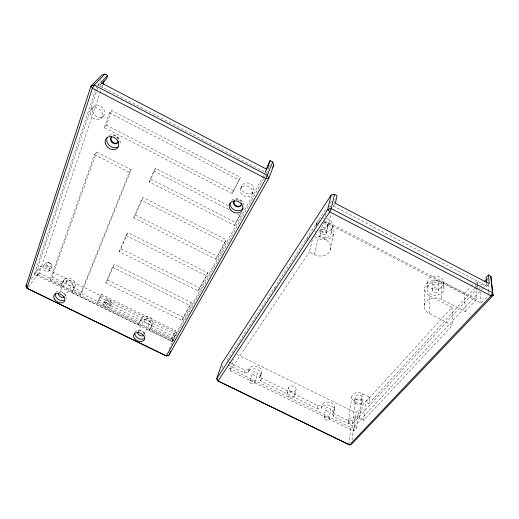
<?xml version="1.0" encoding="UTF-8"?>
<svg xmlns="http://www.w3.org/2000/svg" width="519" height="519" viewBox="0 0 519 519"><rect width="100%" height="100%" fill="white"/><g stroke="black" fill="none" stroke-linecap="round" stroke-linejoin="round"><path stroke-width="0.39" stroke-dasharray="2.6 1.95" d="M432.314 290.095L432.392 282.608M429.213 313.476L429.479 295.765A10.931 8.421 0.7 0 1 426.423 284.075A10.931 8.421 0.7 0 1 441.585 281.811L464.44 293.663L465.29 311.575L441.701 299.405A11.282 8.531 1.5 0 0 426.054 301.604A11.282 8.531 1.5 0 0 429.213 313.476L452.406 325.368L363.748 420.241L359.479 418.145A7.344 4.911 10.1 0 0 349.527 418.989A7.344 4.911 10.1 0 0 352.2 426.015L356.423 428.078L353.66 431.036L230.027 370.702L233.816 359.148M427.02 288.395L427.137 282.336M424.185 305.84L424.607 288.266M429.479 295.765L451.965 307.358L365.726 402.011L368.892 403.568L369.547 397.236L362.294 393.649A7.078 4.879 9.6 0 0 352.686 394.589A7.078 4.879 9.6 0 0 355.243 401.537L352.2 426.015M363.748 420.241L365.726 402.011M228.321 365.045L244.099 372.759L247.991 372.292L248.822 369.522L250.761 367.102A6.41 4.502 16.7 0 1 258.248 366.978A6.41 4.502 16.7 0 1 261.751 372.486L260.149 375.068L259.37 377.864L260.772 380.907L317.232 408.505L321.242 408.122L321.748 405.229L323.934 402.965A6.397 4.36 11.7 0 1 331.57 402.958A6.397 4.36 11.7 0 1 334.671 408.226L332.822 410.652L332.368 413.559L333.529 416.465L348.794 423.926L352.855 423.582L353.218 420.637L361.704 411.398L362.418 405.073L369.547 397.236M359.479 418.145L362.294 393.649M362.093 402.18L362.567 398.054M356.423 428.078L358.571 409.861L361.704 411.398M353.66 431.036L355.865 412.826L358.571 409.861M352.038 440.203L353.601 427.371L480.951 290.264M348.787 444.42L350.902 427.591L228.146 367.64M354.425 401.291L354.944 397.184M348.794 423.926L349.177 420.987L333.976 413.552L332.822 410.652M348.554 421.402L351.739 396.996M333.529 416.465L333.976 413.552M334.405 410.016L334.852 407.104M332.368 413.559L333.62 412.131L334.074 409.219M329.137 418.995A2.647 1.771 11.9 0 0 325.867 416.472A2.647 1.771 11.9 0 0 324.79 419.371A2.647 1.771 11.9 0 0 329.137 418.995L330.622 409.66M324.057 417.574L325.536 408.719M321.242 408.122L322.481 406.675L322.974 403.782M317.232 408.505L317.751 405.611L261.537 378.111L260.149 375.068M330.356 249.769L333.756 233.569M331.433 232.96L332.627 227.393M294.857 395.536A4.029 2.777 14.1 0 0 289.758 391.611A4.029 2.777 14.1 0 0 288.324 396.198A4.029 2.777 14.1 0 0 294.857 395.536L296.102 389.814A3.996 2.77 14.1 0 0 291.049 385.909A3.996 2.77 14.1 0 0 289.615 390.489A3.996 2.77 14.1 0 0 296.102 389.814M488.36 284.743L486.978 286.222L333.49 206.108L335.196 198.44M312.386 239.72L309.324 252L314.391 254.595A11.139 9.128 11.9 0 0 329.357 251.858A11.139 9.128 11.9 0 0 324.875 239.11L328.469 223.112L324.907 221.263M324.875 239.11L319.71 236.45L328.923 222.664L330.863 214.003M326.036 232.914A3.127 2.601 11.5 0 0 322.143 229.554A3.127 2.601 11.5 0 0 320.878 233.887A3.127 2.601 11.5 0 0 326.036 232.914L327.58 226.07M330.447 207.289L330.733 206.024L329.403 206.296M287.098 393.376L288.402 387.68M325.413 216.358L325.951 214.068M319.71 236.45L322.584 224.312M314.391 254.595L318.251 238.416A10.789 8.998 11.5 0 0 332.776 235.632A10.789 8.998 11.5 0 0 328.469 223.112M319.996 231.331L320.898 227.543M316.065 225.265L316.584 223.196M260.772 380.907L261.537 378.111M259.37 377.864L260.48 376.327L261.252 373.537M260.48 376.327L261.751 372.486M254.881 382.756L257.288 374.251M249.775 381.335L252.253 372.856M247.991 372.292L249.075 370.748L249.899 367.977M244.099 372.759L244.942 369.989L248.822 369.522M263.808 178.51L172.574 341.71L34.41 274.253L96.521 86.731M31.101 279.17L36.246 272.3L98.059 86.563M98.312 85.797L100.102 80.426M266.721 169.278L265.073 172.237L99.654 85.933L100.323 83.935M172.574 341.71L176.512 332.737L40.514 266.117L37.29 275.725L39.321 272.994L100.907 90.274M101.938 87.205L102.717 84.902M227.277 360.575L227.737 359.206L326.964 207.379M222.048 368.133L223.06 365.155M50.084 279.806L94.432 154.558L96.534 152.002L131.145 169.7L82.125 291.62L80.25 294.545L50.084 279.806L52.121 276.951L96.534 152.002M104.261 127.583L109.477 112.863L111.579 110.456L240.414 177.31L232.045 193.49L104.261 127.583L106.363 125.124L111.579 110.456M64.551 279.183L62.053 282.939L60.522 287.065L62.423 284.282L63.96 280.163A6.325 4.386 31 0 1 71.2 278.774A6.325 4.386 31 0 1 75.274 285.703L73.685 289.79L71.836 292.593L138.203 324.991L141.629 318.179A6.15 4.353 25.2 0 1 149.135 316.979A6.15 4.353 25.2 0 1 152.683 323.59L149.258 330.389L171.711 341.346L176.512 332.737M71.836 292.593L73.426 288.499L75.274 285.703M266.338 173.554L269.692 165.016M265.073 172.237L265.936 170.063M80.25 294.545L129.27 172.353L131.145 169.7M252.065 194.21A6.377 5.417 23.9 0 0 245.876 185.672A6.377 5.417 23.9 0 0 241.316 193.879A6.377 5.417 23.9 0 0 252.065 194.21L253.22 191.362A6.338 5.398 23.9 0 0 247.076 182.863A6.338 5.398 23.9 0 0 242.535 191.05A6.338 5.398 23.9 0 0 253.22 191.362M228.334 205.751L155.486 168.344L153.741 171.011L149.096 181.838L234.491 225.467L241.017 213.147M234.491 225.467L241.322 212.42M224.928 242.678L226.18 239.713L142.991 197.447L141.233 200.198L133.688 217.798L215.768 259.182L224.928 242.678L141.233 200.198M215.768 259.182L226.18 239.713M97.248 302.849L101.426 294.305L175.694 330.707L174.326 333.814L171.406 339.076L97.248 302.849L101.426 294.305M105.798 282.9L112.513 267.22L114.29 264.32L191.342 302.506L189.999 305.587L181.819 320.32L105.798 282.9L107.576 279.968L114.29 264.32M119.175 251.683L126.104 235.503L127.875 232.668L207.84 272.767L206.536 275.803L198.109 290.984L119.175 251.683L120.953 248.802L127.875 232.668M133.688 217.798L135.459 214.996L142.991 197.447M149.096 181.838L150.854 179.139L155.486 168.344M198.109 290.984L207.84 272.767M240.745 188.352L241.971 185.536M171.711 341.346L262.089 178.452M169.103 349.306L172.898 340.659L174.15 340.477M181.819 320.32L191.342 302.506M171.406 339.076L175.694 330.707M232.045 193.49L240.414 177.31M149.258 330.389L152.683 323.59M143.951 334.859L150.108 322.325A3.283 2.323 25.2 0 0 146.605 318.368A3.283 2.323 25.2 0 0 144.775 321.942A3.283 2.323 25.2 0 0 150.108 322.325M138.203 324.991L141.629 318.179M137.924 331.92L144.211 319.445M262.484 177.745L264.061 174.916M264.456 174.209L266.818 169.96M268.394 167.131L269.575 165.01M264.203 177.803L265.384 175.682M110.229 306.489L111.514 304.251M103.67 303.284L104.981 301.059M333.62 412.131L334.223 411.139A6.429 4.36 11.7 0 0 331.103 405.864A6.429 4.36 11.7 0 0 323.434 405.858L322.481 406.675M330.045 203.396L332.121 200.23M274.162 289.634L275.933 286.936M306.463 240.31L309.558 235.581M316.194 225.441L319.289 220.711M333.49 206.108L334.599 204.428M64.408 296.784L72.316 284.925A3.374 2.342 31 0 0 69.663 280.416A3.374 2.342 31 0 0 66.893 283.432A3.374 2.342 31 0 0 72.316 284.925M230.027 370.702L309.324 252M66.925 280.935L58.881 292.735A3.445 2.348 30.7 0 1 62.481 292.541A3.445 2.348 30.7 0 1 64.849 295.642M49.383 270.678A3.769 2.595 32.7 0 0 46.327 265.611A3.769 2.595 32.7 0 0 43.375 269.03A3.769 2.595 32.7 0 0 49.383 270.678L51.563 267.681A3.75 2.595 32.8 0 0 48.539 262.627A3.75 2.595 32.8 0 0 45.588 266.039A3.75 2.595 32.8 0 0 51.563 267.681M28.363 287.13L37.673 274.616L36.246 272.3M43.33 266.208L45.555 263.23M34.41 274.253L40.514 266.117M101.614 118.008L103.755 115.581M464.44 293.663L470.746 286.741M471.271 286.164L472.848 284.431M368.892 403.568L475.521 287.442M476.066 286.851L477.707 285.061L477.863 287.221M352.855 423.582L477.921 287.941M480.834 285.444L483.935 282.083M91.097 109.334L93.316 106.953M481.502 289.667L483.708 287.292M484.259 286.702L487.017 283.737M465.29 311.575L476.708 299.359L475.904 287.74M324.161 221.697L481.055 303.09L487.99 295.759M99.654 85.933L101.25 84.286M97.585 85.641L99.719 83.455M249.075 370.748L249.937 369.872A6.436 4.509 16.8 0 1 257.456 369.755A6.436 4.509 16.8 0 1 260.973 375.276M317.751 405.611L321.748 405.229M349.177 420.987L353.218 420.637M350.902 427.591L353.601 427.371M47.631 262.478L48.455 262.614M48.526 262.62L49.084 262.718A2.64 1.829 32.8 0 1 51.225 266.286A2.64 1.829 32.8 0 1 47.015 265.131A2.64 1.829 32.8 0 1 49.091 262.718M99.642 297.257L174.326 333.814M229.236 362.307L244.942 369.989M52.121 276.951L82.125 291.62M99.025 299.891L172.782 335.962M39.321 272.994L62.423 284.282M73.685 289.79L139.702 322.052M150.698 327.424L173.028 338.343M37.673 274.616L172.898 340.659M237.034 354.471L355.865 412.826M355.249 401.537L362.418 405.073M107.576 279.968L183.175 317.226M112.513 267.22L189.999 305.587M120.953 248.802L199.432 287.928M126.104 235.503L206.536 275.803M135.459 214.996L217.039 256.185M150.854 179.139L235.704 222.541M94.432 154.558L129.27 172.353M153.741 171.011L229.32 209.786M237.962 214.217L240.122 215.327M106.363 125.124L233.316 190.668M314.748 236.606L318.251 238.416M328.923 222.664L476.708 299.359M109.477 112.863L239.168 180.093M477.415 283.731L477.117 282.401L475.475 281.545L475.586 283.095M328.858 207.872L330.155 208.547M51.206 264.294L51.537 264.859M477.324 285.275L477.772 287.273M487.549 278.171L487.763 280.519M488.12 284.438L488.768 291.49M488.84 292.275L489.054 294.63M486.764 283.835L486.978 286.222M479.861 287.351L479.978 288.927M480.218 292.074L481.055 303.09M477.117 282.401L477.221 283.835M475.638 283.867L475.852 286.968M451.965 307.358L452.406 325.368M443.914 283.205A8.408 6.513 0.4 0 1 430.828 288.11A8.408 6.513 0.4 0 1 431.847 276.861A8.408 6.513 0.4 0 1 443.914 283.205L443.985 289.31A8.499 6.546 0.7 0 1 430.751 294.215A8.499 6.546 0.7 0 1 431.782 282.907A8.499 6.546 0.7 0 1 443.985 289.31M441.585 281.811L441.701 299.405M438.626 282.926A3.12 2.42 0.4 0 1 433.774 284.769A3.12 2.42 0.4 0 1 434.131 280.584A3.12 2.42 0.4 0 1 438.626 282.926L438.633 290.439A3.166 2.433 0.8 0 1 433.715 292.275A3.166 2.433 0.8 0 1 434.079 288.071A3.166 2.433 0.8 0 1 438.633 290.439M55.916 292.495A6.046 4.113 30.6 0 1 62.935 292.528A6.046 4.113 30.6 0 1 66.192 298.685M134.972 332.179A5.878 4.081 25.1 0 1 141.408 330.791A5.878 4.081 25.1 0 1 145.845 336.299M231.662 200.347A7.007 5.852 24.1 0 1 238.941 199.231A7.007 5.852 24.1 0 1 243.774 204.979M140.136 321.112A6.183 4.353 25.2 0 1 147.675 319.925A6.183 4.353 25.2 0 1 151.243 326.548M235.535 199.757A3.99 3.335 24.1 0 1 241.452 202.021M112.96 135.926A4.197 3.354 40.3 0 1 116.833 136.75A4.197 3.354 40.3 0 1 118.754 140.325M108.893 135.537A7.376 5.884 40.1 0 1 117.171 136.64A7.376 5.884 40.1 0 1 119.934 144.58M62.053 282.939A6.358 4.392 30.9 0 1 69.319 281.558A6.358 4.392 30.9 0 1 73.426 288.499M238.137 200.185A3.99 3.341 24.1 0 1 239.116 200.561M138.294 331.433A3.354 2.329 25.1 0 1 141.992 331.31A3.354 2.329 25.1 0 1 144.12 334.275M116.327 137.386A4.204 3.354 40.2 0 1 117.742 139.027M323.726 222.742A3.082 2.582 11.3 0 1 327.541 224.714A3.082 2.582 11.3 0 1 325.478 227.828A3.082 2.582 11.3 0 1 321.663 225.862M326.542 218.551A8.298 6.961 11.3 0 1 331.875 228.989A8.298 6.961 11.3 0 1 318.958 230.008M316.376 224.999A8.298 6.961 11.3 0 1 318.595 220.114M322.941 218.298A8.298 6.961 11.3 0 1 324.381 218.239M323.084 223.734A8.395 6.994 11.5 0 1 330.681 234.562A8.395 6.994 11.5 0 1 316.246 234.069M315.351 232.35A8.395 6.994 11.5 0 1 315.001 230.527M92.538 111.222A6.779 5.404 43.9 0 0 102.723 116.548A6.779 5.404 43.9 0 0 100.388 105.973A6.779 5.404 43.9 0 0 92.538 111.222M90.332 113.622A6.825 5.424 43.6 0 0 100.582 118.974A6.825 5.424 43.6 0 0 98.214 108.354A6.825 5.424 43.6 0 0 90.332 113.622M103.897 305.393A3.652 2.556 28.1 0 0 109.846 307.04A3.652 2.556 28.1 0 0 107.115 302.207A3.652 2.556 28.1 0 0 103.897 305.393M105.208 303.161A3.639 2.55 28.2 0 0 111.131 304.802A3.639 2.55 28.2 0 0 108.419 299.982A3.639 2.55 28.2 0 0 105.208 303.161M106.447 302.389A2.595 1.823 28.2 0 0 110.677 303.55A2.595 1.823 28.2 0 0 108.737 300.112A2.595 1.823 28.2 0 0 106.447 302.389M326.256 410.51A2.608 1.771 11.7 0 0 330.551 410.12A2.608 1.771 11.7 0 0 327.327 407.616A2.608 1.771 11.7 0 0 326.256 410.51M252.669 374.309A2.614 1.829 16.8 0 0 257.087 374.686A2.614 1.829 16.8 0 0 254.557 371.656A2.614 1.829 16.8 0 0 252.669 374.309M250.203 382.795A2.647 1.836 16.8 0 0 254.673 383.191A2.647 1.836 16.8 0 0 252.111 380.142A2.647 1.836 16.8 0 0 250.203 382.795M355.437 403.289A3.867 2.653 9.7 0 0 361.925 402.848A3.867 2.653 9.7 0 0 357.422 399.046A3.867 2.653 9.7 0 0 355.437 403.289M355.95 399.169A3.841 2.647 9.6 0 0 362.392 398.728A3.841 2.647 9.6 0 0 357.922 394.933A3.841 2.647 9.6 0 0 355.95 399.169"/><path stroke-width="0.78" d="M334.502 194.34L331.265 208.657L329.721 211.875L218.019 381.03L216.676 378.695L222.054 363.092L331.096 195.053L334.502 194.34L337.019 195.657L335.339 203.312L489.281 283.757L488.457 274.999L490.857 276.257L493.05 295.48L351.545 444.212L349.592 444.913L218.019 381.03L216.676 378.695L327.761 209.365L331.096 195.053M102.976 84.13L104.008 81.061M266.221 169.337L270.146 160.618L272.715 161.967L273.857 165.081L268.693 178.588L168.818 355.444L166.346 355.943L26.943 288.259L25.95 286.04L91.007 86.011L101.886 75.047L104.974 74.087L107.686 75.502L106.57 78.791L101.782 83.734M272.715 161.967L265.897 178.646L166.346 355.943L26.943 288.259L92.427 88.308L94.173 85.038L104.974 74.087M270.146 160.618L266.721 169.278L100.764 82.605L107.686 75.502M170.699 351.116L168.818 355.444L166.897 355.703M272.67 167.202L273.857 165.081M26.884 284.788L25.95 286.04L27.066 287.798M488.457 274.999L486.193 277.457L486.692 283.037M484.448 281.525L486.517 279.287M217.721 380.777L349.592 444.913L491.052 295.895L492.473 292.71L490.857 276.257M144.879 338.174A5.878 4.081 25.1 0 1 138.417 338.369A5.878 4.081 25.1 0 1 134.68 333.211M64.726 300.261A6.046 4.113 30.6 0 1 57.972 299.1A6.046 4.113 30.6 0 1 55.358 293.417M63.902 297.166A3.445 2.348 30.7 0 1 60.042 296.511A3.445 2.348 30.7 0 1 58.563 293.261M243.184 207.976A7.007 5.852 24.1 0 1 235.016 210.26A7.007 5.852 24.1 0 1 230.228 203.02M241.646 203.811A3.99 3.335 24.1 0 1 236.696 205.939A3.99 3.335 24.1 0 1 234.264 200.983M118.611 141.239A4.197 3.354 40.3 0 1 113.395 142.53A4.197 3.354 40.3 0 1 111.54 136.964M118.014 146.935A7.376 5.884 40.1 0 1 109.794 145.807A7.376 5.884 40.1 0 1 106.998 137.931M241.387 203.617A3.99 3.341 24.1 0 1 236.392 206.64A3.99 3.341 24.1 0 1 234.491 200.976M143.951 334.859A3.354 2.329 25.1 0 1 140.286 335.637A3.354 2.329 25.1 0 1 137.756 332.51M118.105 141.875A4.204 3.354 40.2 0 1 112.428 142.861A4.204 3.354 40.2 0 1 111.637 136.971M94.173 85.038L91.007 86.011L92.427 88.308L265.897 178.646L268.693 178.588L267.499 175.409L94.173 85.038M493.05 295.48L491.052 295.895L329.721 211.875L327.761 209.365L331.265 208.657L492.473 292.71L493.05 295.48M134.83 338.901A5.904 4.081 25 0 0 144.405 339.66A5.904 4.081 25 0 0 138.08 332.621A5.904 4.081 25 0 0 134.83 338.901M230.455 209.747A7.039 5.865 24.1 0 0 242.276 210.176A7.039 5.865 24.1 0 0 235.386 200.859A7.039 5.865 24.1 0 0 230.455 209.747M105.26 143.043A7.409 5.897 40 0 0 116.503 148.875A7.409 5.897 40 0 0 114.057 137.509A7.409 5.897 40 0 0 105.26 143.043M54.404 299.093A6.072 4.113 30.6 0 0 64.155 301.811A6.072 4.113 30.6 0 0 59.322 293.806A6.072 4.113 30.6 0 0 54.404 299.093"/></g></svg>
